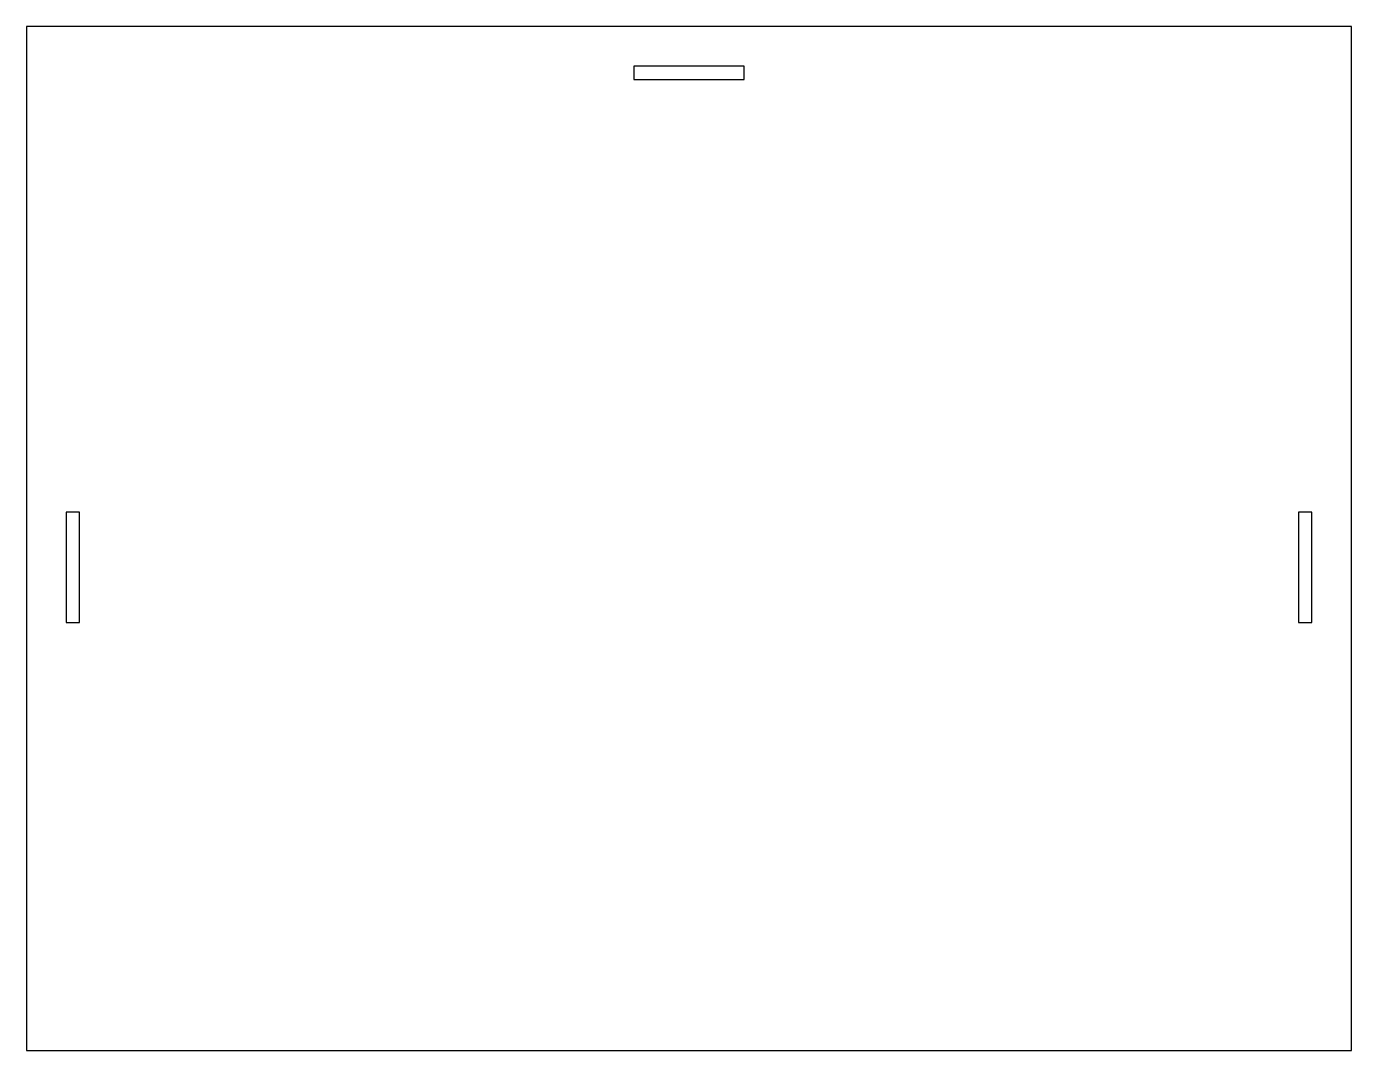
# Model space of a CAD drawing. Header units: millimetres. Extents: x 0 to 600, y -464 to 0.
import ezdxf

# ---------------------------------------------------------------- set-up
doc = ezdxf.new("R2010")
doc.units = ezdxf.units.MM

msp = doc.modelspace()

# ---------------------------------------------------------------- linework, layer by layer
at = {"color": 7, "linetype": 'Continuous', "lineweight": 25}
for p, q in [((600, 0), (0, 0)), ((0, 0), (0, -464)), ((600, -464), (600, 0)), ((275, -18), (275, -24)), ((325, -18), (275, -18)), ((325, -24), (325, -18)), ((275, -24), (325, -24)), ((18, -220), (18, -270)), ((24, -220), (18, -220)), ((24, -270), (24, -220)), ((576, -220), (576, -270)), ((582, -220), (576, -220)), ((582, -270), (582, -220)), ((18, -270), (24, -270)), ((576, -270), (582, -270)), ((0, -464), (600, -464))]:
    msp.add_line(p, q, dxfattribs=at)

doc.saveas('drawing.dxf')
